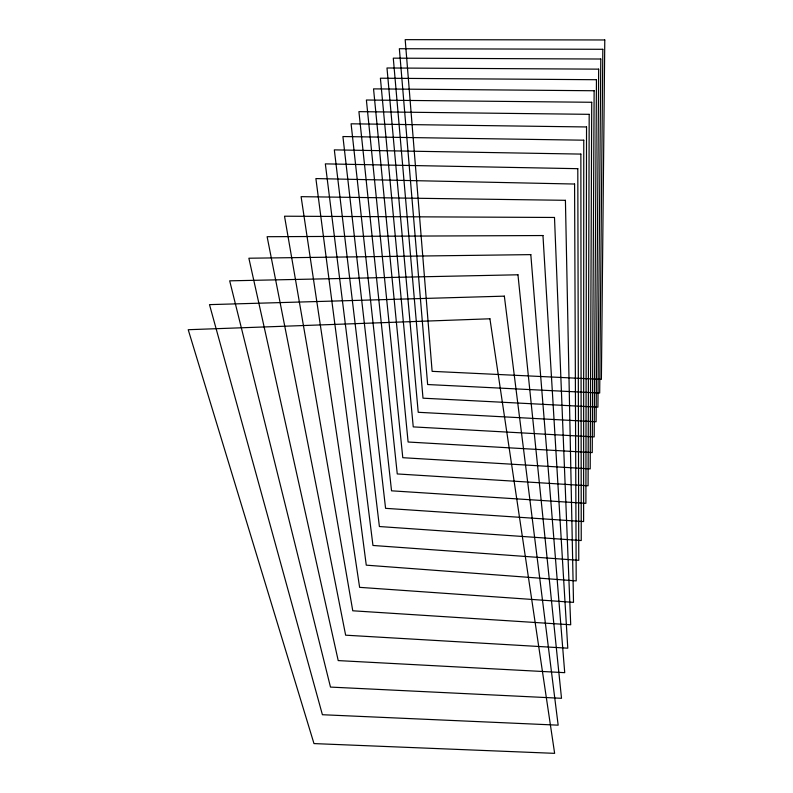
<?xml version="1.0" encoding="UTF-8"?>
<svg xmlns="http://www.w3.org/2000/svg" width="793" height="793" viewBox="0 0 793 793"><rect width="100%" height="100%" fill="white"/><g stroke="black" fill="none" stroke-linecap="round" stroke-linejoin="round"><path stroke-width="1.19" d="M583.767 140.192L583.608 521.576L385.576 508.333L342.913 136.545L583.767 140.192M586.542 126.959L585.898 503.327L391.534 490.817L351.091 123.807L586.542 126.959M589.189 114.331L588.089 485.772L397.263 473.946L358.912 111.644L589.189 114.331M591.727 102.277L590.2 468.881L402.785 457.7L366.386 100.017L591.727 102.277M594.135 90.749L592.232 452.595L408.108 442.018L373.543 88.875L594.135 90.749M596.455 79.716L594.195 436.903L413.252 426.892L380.402 78.21L596.455 79.716M598.665 69.15L596.088 421.757L418.218 412.291L386.984 67.98L598.665 69.15M600.787 59.019L597.922 407.146L423.006 398.185L393.288 58.157L600.787 59.019M602.829 49.295L599.686 393.031L427.645 384.536L399.355 48.72L602.829 49.295M604.781 39.967L601.391 379.381L432.126 371.342L405.183 39.65L604.781 39.967M489.925 318.786L188.219 329.71L313.978 743.586L554.634 753.35L489.925 318.786M504.348 296.146L209.491 304.631L322.404 714.721L558.163 725.169L504.348 296.146M517.958 274.784L229.683 280.831L330.483 687.085L561.513 698.306L517.958 274.784M530.814 254.622L248.873 258.221L338.214 660.589L564.725 672.672L530.814 254.622M542.967 235.541L267.122 236.701L345.639 635.183L567.778 648.188L542.967 235.541M554.495 217.46L284.518 216.211L352.766 610.788L570.712 624.775L554.495 217.46M565.419 200.312L301.102 196.664L359.616 587.345L573.508 602.363L565.419 200.312M580.863 154.09L334.329 149.877L379.391 526.532L581.239 540.548L580.863 154.09M577.8 168.681L325.338 163.873L372.958 545.465L578.771 560.314L577.8 168.681M574.578 184.035L315.892 178.574L366.267 565.161L576.194 580.902L574.578 184.035"/></g></svg>
